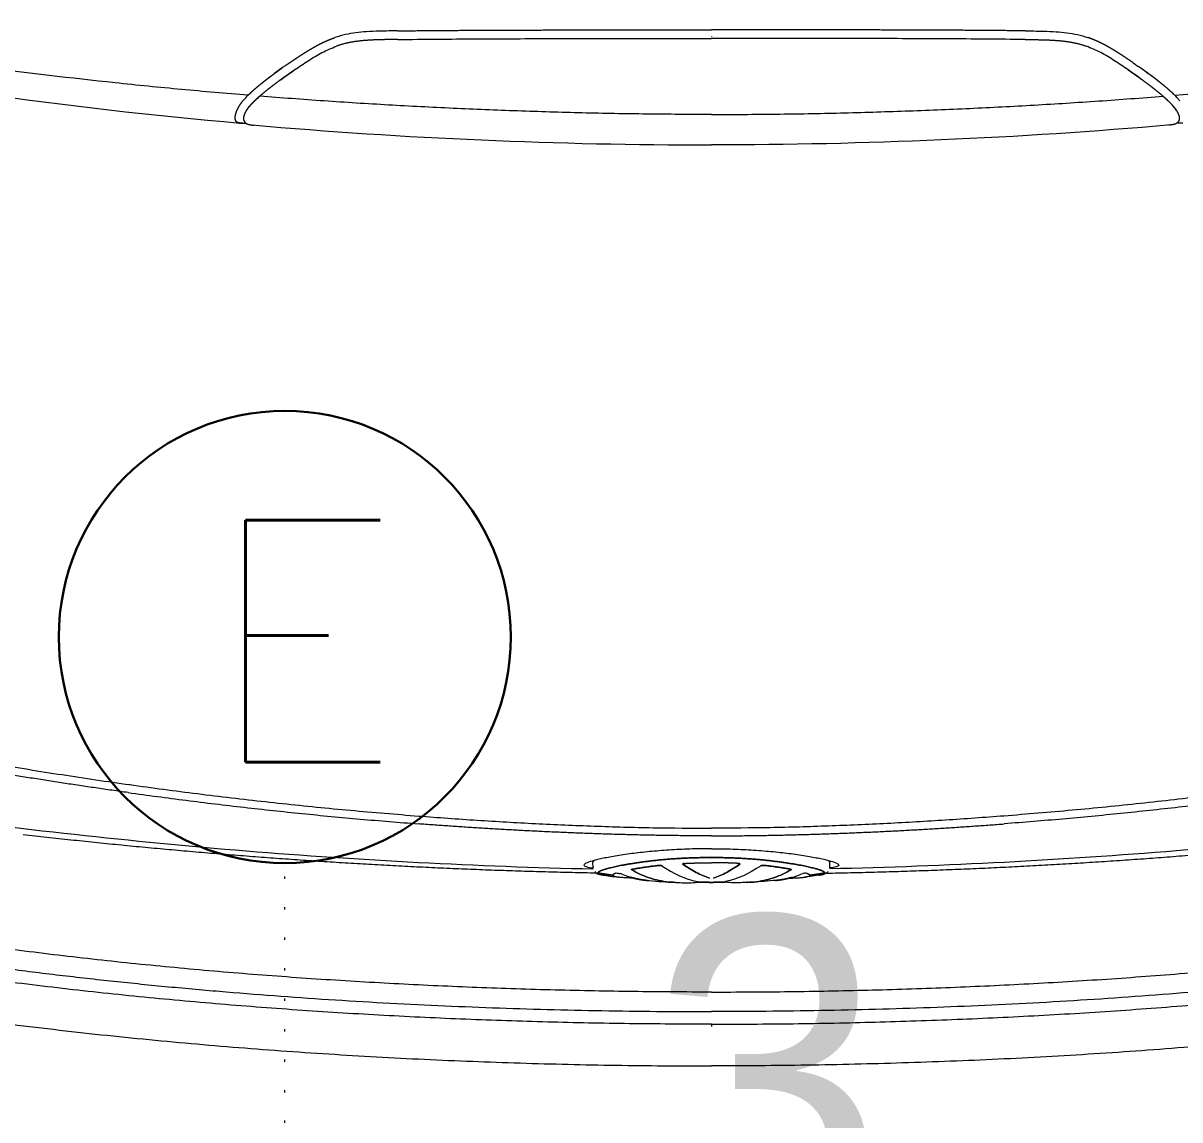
# Model space of a CAD drawing. Extents: x -2012 to 34975, y -1043 to 8321.
# Drawn here: x 18229.2 to 18280.5, y 1894.4 to 1942.9 of the extents above; entities that cross this region are included whole.
import ezdxf

# ---------------------------------------------------------------- set-up
doc = ezdxf.new("R2010")
doc.units = 0
doc.header["$LTSCALE"] = 25
doc.linetypes.add('DOT2', pattern=[0.125, 0, -0.125])
doc.layers.get('0').update_dxf_attribs({"color": 9, "lineweight": 9})
for name, color, linetype, lineweight in [('04', 9, 'Continuous', 9), ('31', 9, 'Continuous', 9), ('E-ACİL AYDINLATMA KİTİ', 7, 'Continuous', 30)]:
    doc.layers.add(name, color=color, linetype=linetype, lineweight=lineweight)
doc.styles.add('E-YAZI', font='txttw.shx')
doc.styles.add('TX-TEXT', font='')
doc.styles.get('TX-TEXT').set_extended_font_data('TrSah Futura Lt BT')

# ---------------------------------------------------------------- blocks, each defined once
blk = doc.blocks.new('p-araba-polo')
at = {"extrusion": (0, 0, -1)}
for p, q in [((3.79074, 0.25761), (3.79091, 0.25763)), ((3.80464, 0.1298), (3.80467, 0.1298)), ((3.80465, 0.12959), (3.80465, 0.12959)), ((3.825, 0.05418), (3.825, 0.05418)), ((3.82749, 0.05241), (3.82504, 0.0525)), ((3.83399, 0.01603), (3.83399, 0.01568)), ((3.83407, 0.01405), (3.8341, 0.01382)), ((3.83369, 0.00628), (3.83371, 0.0061)), ((3.89702, 0), (3.89778, 0)), ((3.45959, 0), (3.45965, 0))]:
    blk.add_line(p, q, dxfattribs=at)
for p, q in [((3.45959, 0), (3.45965, 0)), ((3.89702, 0), (3.89778, 0)), ((3.83369, -0.00628), (3.83371, -0.0061)), ((3.83407, -0.01405), (3.8341, -0.01382)), ((3.83399, -0.01603), (3.83399, -0.01568)), ((3.825, -0.05418), (3.825, -0.05418)), ((3.82749, -0.05241), (3.82504, -0.0525)), ((3.80464, -0.1298), (3.80467, -0.1298)), ((3.80465, -0.12959), (3.80465, -0.12959))]:
    blk.add_line(p, q)
for points, degree, knots in [([(3.89681, 0), (3.89677, 0.01209), (3.89668, 0.03627), (3.89592, 0.07253), (3.89472, 0.10879), (3.893, 0.14502), (3.89078, 0.18122), (3.88803, 0.21739), (3.88473, 0.25351), (3.88084, 0.28957), (3.87635, 0.32556), (3.87122, 0.36147), (3.86539, 0.39727), (3.85883, 0.43295), (3.85148, 0.46847), (3.84326, 0.5038), (3.83413, 0.5389), (3.82397, 0.57372), (3.8128, 0.60824), (3.80432, 0.63089), (3.80008, 0.64221)], 3, [0, 0, 0, 0, 0.055558, 0.111113, 0.166668, 0.222224, 0.277781, 0.333337, 0.388894, 0.44445, 0.500005, 0.55556, 0.611116, 0.666671, 0.722227, 0.777783, 0.833339, 0.888892, 0.944445, 1, 1, 1, 1]), ([(3.81742, 0.64441), (3.8199, 0.63799), (3.82486, 0.62513), (3.83179, 0.60561), (3.83837, 0.5859), (3.84459, 0.566), (3.85047, 0.54593), (3.85602, 0.52571), (3.86125, 0.50535), (3.86618, 0.48486), (3.87081, 0.46426), (3.87516, 0.44355), (3.87923, 0.42276), (3.88305, 0.40188), (3.88661, 0.38093), (3.88992, 0.35993), (3.893, 0.33887), (3.89585, 0.31777), (3.89848, 0.29664), (3.9009, 0.27548), (3.90311, 0.2543), (3.90512, 0.2331), (3.90693, 0.21189), (3.90856, 0.19068), (3.91, 0.16947), (3.91126, 0.14826), (3.91235, 0.12705), (3.91326, 0.10585), (3.914, 0.08466), (3.91457, 0.06349), (3.91498, 0.04232), (3.91523, 0.02116), (3.91526, 0.00705), (3.91528, 0)], 3, [0, 0, 0, 0, 0.031503, 0.063111, 0.094824, 0.126637, 0.158547, 0.190546, 0.222628, 0.254786, 0.287011, 0.319297, 0.351636, 0.384021, 0.416445, 0.448899, 0.481372, 0.513858, 0.546357, 0.578861, 0.611362, 0.643854, 0.676332, 0.708795, 0.741239, 0.773662, 0.806063, 0.838441, 0.870794, 0.903125, 0.935433, 0.967723, 1, 1, 1, 1]), ([(3.72994, 0.54604), (3.73264, 0.53633), (3.73805, 0.51692), (3.74565, 0.48765), (3.75287, 0.45828), (3.75968, 0.42881), (3.76609, 0.39923), (3.77208, 0.36956), (3.77765, 0.33981), (3.78281, 0.30999), (3.78754, 0.28008), (3.79185, 0.25011), (3.79573, 0.22007), (3.79916, 0.18997), (3.80219, 0.15981), (3.80383, 0.13967), (3.80465, 0.12959)], 3, [0, 0, 0, 0, 0.071461, 0.142913, 0.214376, 0.285822, 0.357282, 0.428734, 0.500167, 0.571583, 0.64299, 0.714393, 0.785796, 0.857198, 0.928599, 1, 1, 1, 1]), ([(3.77711, 0.5097), (3.78244, 0.4843), (3.7966, 0.40882), (3.81414, 0.28235), (3.82249, 0.1806), (3.82515, 0.12975)], 3, [0, 0, 0, 0, 0.20268, 0.601651, 1, 1, 1, 1]), ([(3.48556, 0.2052), (3.48473, 0.21503), (3.48306, 0.23466), (3.47914, 0.27381), (3.47334, 0.32271), (3.46687, 0.36659), (3.46194, 0.39586), (3.45932, 0.41061), (3.45657, 0.4254), (3.4546, 0.43525), (3.45361, 0.44019)], 3, [0, 0, 0, 0, 0.12452, 0.248713, 0.496885, 0.746467, 0.809383, 0.872586, 0.936113, 1, 1, 1, 1]), ([(3.85654, 0.40987), (3.85802, 0.40194), (3.86099, 0.38606), (3.86495, 0.36215), (3.8686, 0.3382), (3.87191, 0.3142), (3.87492, 0.29015), (3.87764, 0.26607), (3.88009, 0.24197), (3.88227, 0.21783), (3.8842, 0.19368), (3.88589, 0.16951), (3.88733, 0.14532), (3.88854, 0.12112), (3.88953, 0.09691), (3.89029, 0.07269), (3.89083, 0.04846), (3.89117, 0.02423), (3.89121, 0.00808), (3.89123, 0)], 3, [0, 0, 0, 0, 0.058823, 0.117646, 0.17647, 0.235293, 0.294117, 0.35294, 0.411764, 0.470587, 0.529411, 0.588234, 0.647058, 0.705882, 0.764705, 0.823529, 0.882353, 0.941176, 1, 1, 1, 1]), ([(3.88258, 0), (3.88254, 0.01154), (3.88246, 0.03461), (3.88176, 0.06921), (3.88065, 0.10381), (3.87907, 0.13838), (3.87703, 0.17293), (3.8745, 0.20745), (3.87145, 0.24192), (3.86787, 0.27635), (3.86371, 0.31071), (3.85904, 0.34413), (3.85392, 0.37661), (3.85005, 0.3976), (3.84812, 0.40809)], 3, [0, 0, 0, 0, 0.084393, 0.168775, 0.253159, 0.337558, 0.421942, 0.506321, 0.590718, 0.675107, 0.759486, 0.843869, 0.92194, 1, 1, 1, 1]), ([(3.79427, 0.25822), (3.79543, 0.24968), (3.79774, 0.23261), (3.80081, 0.20694), (3.80358, 0.18124), (3.80605, 0.15549), (3.80742, 0.1383), (3.80811, 0.1297)], 3, [0, 0, 0, 0, 0.200035, 0.400025, 0.600021, 0.8, 1, 1, 1, 1]), ([(3.48804, 0.20746), (3.48762, 0.20711), (3.48676, 0.20639), (3.48596, 0.2056), (3.48556, 0.2052)], 3, [0, 0, 0, 0, 0.499798, 1, 1, 1, 1]), ([(3.49224, 0.20591), (3.49179, 0.2056), (3.49091, 0.20499), (3.48964, 0.20389), (3.48842, 0.20271), (3.48764, 0.20187), (3.48725, 0.20146)], 3, [0, 0, 0, 0, 0.251991, 0.502315, 0.75048, 1, 1, 1, 1]), ([(3.49759, 0.20983), (3.49766, 0.20967), (3.49779, 0.20936), (3.49791, 0.20861), (3.4979, 0.20795), (3.49786, 0.20748)], 3, [0, 0, 0, 0, 0.249881, 0.499707, 1, 1, 1, 1]), ([(3.48725, 0.20146), (3.48683, 0.201), (3.4864, 0.20053), (3.48598, 0.20005), (3.48598, 0.20004)], 3, [0, 0, 0, 0, 0.98477, 1, 1, 1, 1]), ([(3.49406, 0), (3.49403, 0.00953), (3.49396, 0.02861), (3.49341, 0.05721), (3.49256, 0.08581), (3.49139, 0.1144), (3.48991, 0.14297), (3.48815, 0.17152), (3.4867, 0.19053), (3.48598, 0.20004)], 3, [0, 0, 0, 0, 0.142857, 0.285713, 0.428571, 0.57143, 0.714285, 0.857141, 1, 1, 1, 1]), ([(3.48598, 0.20004), (3.48598, 0.20003), (3.48598, 0.20002), (3.48598, 0.19998), (3.48598, 0.20001), (3.48598, 0.20003), (3.48598, 0.20004), (3.48598, 0.20004), (3.48598, 0.20004), (3.48598, 0.20004)], 3, [0, 0, 0, 0, 0.339646, 0.501479, 0.627426, 1, 1, 1, 1, 1, 1, 1]), ([(3.47115, 0.18677), (3.47153, 0.18733), (3.4723, 0.18844), (3.47386, 0.19066), (3.47505, 0.1923), (3.47584, 0.1934)], 3, [0, 0, 0, 0, 0.250034, 0.500022, 1, 1, 1, 1]), ([(3.47866, 0.19072), (3.47791, 0.18967), (3.4764, 0.18758), (3.47494, 0.18546), (3.47421, 0.1844)], 3, [0, 0, 0, 0, 0.499955, 1, 1, 1, 1]), ([(3.47421, 0.1844), (3.47289, 0.18244), (3.47025, 0.17855), (3.46653, 0.17254), (3.46472, 0.1682), (3.46382, 0.16604)], 3, [0, 0, 0, 0, 0.334985, 0.668743, 1, 1, 1, 1]), ([(3.45704, 0.13897), (3.45705, 0.14025), (3.45709, 0.14296), (3.45716, 0.14754), (3.45735, 0.15241), (3.45782, 0.15742), (3.4585, 0.16133), (3.45927, 0.16444), (3.45977, 0.16598), (3.46001, 0.16675)], 3, [0, 0, 0, 0, 0.137192, 0.28895, 0.489273, 0.658174, 0.826629, 0.913291, 1, 1, 1, 1]), ([(3.46085, 0.13888), (3.46074, 0.1273), (3.46054, 0.10415), (3.46045, 0.06942), (3.46038, 0.0347), (3.46038, 0.01156), (3.46038, 0)], 3, [0, 0, 0, 0, 0.250071, 0.500208, 0.75029, 1, 1, 1, 1]), ([(3.80465, 0.12959), (3.80528, 0.12098), (3.80655, 0.10374), (3.80802, 0.07785), (3.80914, 0.05193), (3.8099, 0.02598), (3.81, 0.00866), (3.81005, 0)], 3, [0, 0, 0, 0, 0.200002, 0.400004, 0.600006, 0.800004, 1, 1, 1, 1]), ([(3.81912, 0), (3.81913, 0.00159), (3.81914, 0.00477), (3.81926, 0.00951), (3.81945, 0.01418), (3.81971, 0.01874), (3.82003, 0.02317), (3.82041, 0.02742), (3.82083, 0.03148), (3.82147, 0.03676), (3.82237, 0.0428), (3.8235, 0.04876), (3.82459, 0.05312), (3.82559, 0.05592), (3.82613, 0.05627), (3.8264, 0.05645)], 3, [0, 0, 0, 0, 0.053459, 0.106949, 0.160444, 0.213932, 0.267411, 0.320881, 0.374346, 0.427801, 0.542282, 0.656752, 0.771187, 0.885587, 1, 1, 1, 1]), ([(3.8264, 0.05645), (3.82652, 0.05641), (3.82676, 0.05634), (3.82706, 0.05571), (3.82733, 0.05471), (3.82752, 0.05354), (3.82763, 0.0527), (3.82766, 0.0524)], 3, [0, 0, 0, 0, 0.222511, 0.444984, 0.66744, 0.889893, 1, 1, 1, 1]), ([(3.82865, 0.04841), (3.82865, 0.04841), (3.82865, 0.04841), (3.82865, 0.04841), (3.82865, 0.04841), (3.82865, 0.04841), (3.82865, 0.04841), (3.82865, 0.04841), (3.82865, 0.04841), (3.82865, 0.04841), (3.82865, 0.04841), (3.82865, 0.04841), (3.82865, 0.04841)], 6, [0, 0, 0, 0, 0, 0, 0, 1, 1, 1, 1, 1, 1, 1, 1, 1, 1, 1, 1, 1]), ([(3.82865, 0.04841), (3.82865, 0.04841), (3.82865, 0.04841), (3.82865, 0.04841), (3.82865, 0.04841), (3.82865, 0.04841), (3.82865, 0.04841), (3.82865, 0.04841), (3.82865, 0.04841), (3.82865, 0.04841), (3.82865, 0.04841), (3.82865, 0.04841), (3.82865, 0.04841)], 6, [0, 0, 0, 0, 0, 0, 0, 1, 1, 1, 1, 1, 1, 1, 1, 1, 1, 1, 1, 1]), ([(3.82865, 0.04841), (3.82865, 0.04841), (3.82865, 0.04841), (3.82865, 0.04841), (3.82865, 0.04841), (3.82865, 0.04841), (3.82865, 0.04841), (3.82865, 0.04841), (3.82865, 0.04841), (3.82865, 0.04841), (3.82865, 0.04841), (3.82865, 0.04841), (3.82865, 0.04841)], 6, [0, 0, 0, 0, 0, 0, 0, 1, 1, 1, 1, 1, 1, 1, 1, 1, 1, 1, 1, 1]), ([(3.82865, 0.04841), (3.82865, 0.04841), (3.82865, 0.04841), (3.82865, 0.04841), (3.82865, 0.04841), (3.82865, 0.04841), (3.82865, 0.04841), (3.82865, 0.04841), (3.82865, 0.04841), (3.82865, 0.04841), (3.82865, 0.04841), (3.82865, 0.04841), (3.82865, 0.04841)], 6, [0, 0, 0, 0, 0, 0, 0, 1, 1, 1, 1, 1, 1, 1, 1, 1, 1, 1, 1, 1]), ([(3.83076, 0.04783), (3.83073, 0.04804), (3.83064, 0.04868), (3.83046, 0.04953), (3.83019, 0.05019), (3.82998, 0.05027), (3.82987, 0.05031)], 3, [0, 0, 0, 0, 0.124986, 0.416626, 0.708282, 1, 1, 1, 1]), ([(3.82987, 0.05031), (3.82998, 0.05027), (3.83021, 0.05017), (3.83049, 0.04943), (3.83065, 0.04861), (3.83072, 0.04809), (3.83073, 0.04805)], 3, [0, 0, 0, 0, 0.324984, 0.649899, 0.974799, 1, 1, 1, 1]), ([(3.83068, 0.04838), (3.83068, 0.04838), (3.83068, 0.04838), (3.83068, 0.04838), (3.83068, 0.04838), (3.83068, 0.04838), (3.83068, 0.04838)], 3, [0, 0, 0, 0, 1, 1, 1, 1, 1, 1, 1]), ([(3.83068, 0.04838), (3.83068, 0.04838), (3.83068, 0.04838), (3.83068, 0.04838), (3.83068, 0.04838), (3.83068, 0.04838), (3.83068, 0.04838)], 3, [0, 0, 0, 0, 1, 1, 1, 1, 1, 1, 1]), ([(3.82993, 0.04216), (3.83004, 0.04245), (3.83027, 0.04303), (3.83059, 0.04352), (3.83078, 0.04358), (3.83087, 0.04362)], 3, [0, 0, 0, 0, 0.333368, 0.666619, 1, 1, 1, 1]), ([(3.83214, 0.03443), (3.83212, 0.03499), (3.83208, 0.03639), (3.83198, 0.03838), (3.83184, 0.04026), (3.83166, 0.04175), (3.83144, 0.04282), (3.83118, 0.04349), (3.83097, 0.04358), (3.83087, 0.04362)], 3, [0, 0, 0, 0, 0.095639, 0.246362, 0.397085, 0.547809, 0.698525, 0.849236, 1, 1, 1, 1]), ([(3.83192, 0.03522), (3.83168, 0.03607), (3.83118, 0.03776), (3.83049, 0.03945), (3.83015, 0.04029)], 3, [0, 0, 0, 0, 0.500043, 1, 1, 1, 1]), ([(3.82822, 0.03517), (3.82807, 0.03433), (3.82776, 0.03264), (3.82732, 0.02975), (3.82689, 0.02662), (3.82663, 0.02434), (3.8265, 0.0232)], 3, [0, 0, 0, 0, 0.250018, 0.499981, 0.749953, 1, 1, 1, 1]), ([(3.8265, 0.0232), (3.82663, 0.02434), (3.82689, 0.02662), (3.82732, 0.02975), (3.82776, 0.03264), (3.82807, 0.03433), (3.82822, 0.03517)], 3, [0, 0, 0, 0, 0.250047, 0.500019, 0.749982, 1, 1, 1, 1]), ([(3.82843, 0.03528), (3.82838, 0.03533), (3.8283, 0.03542), (3.82825, 0.03525), (3.82822, 0.03517)], 3, [0, 0, 0, 0, 0.499975, 1, 1, 1, 1]), ([(3.82822, 0.03517), (3.82825, 0.03525), (3.8283, 0.03542), (3.82838, 0.03533), (3.82843, 0.03528)], 3, [0, 0, 0, 0, 0.500025, 1, 1, 1, 1]), ([(3.83296, 0.02424), (3.83263, 0.02547), (3.83196, 0.02794), (3.83045, 0.03162), (3.8291, 0.03406), (3.82843, 0.03528)], 3, [0, 0, 0, 0, 0.333484, 0.666792, 1, 1, 1, 1]), ([(3.82843, 0.03528), (3.8291, 0.03406), (3.83045, 0.03162), (3.83196, 0.02794), (3.83263, 0.02547), (3.83296, 0.02424)], 3, [0, 0, 0, 0, 0.333208, 0.666516, 1, 1, 1, 1]), ([(3.8265, 0.0232), (3.82649, 0.02302), (3.82647, 0.02267), (3.82656, 0.02206), (3.82666, 0.02185), (3.82672, 0.02174)], 3, [0, 0, 0, 0, 0.33283, 0.66493, 1, 1, 1, 1]), ([(3.82672, 0.02174), (3.82666, 0.02185), (3.82656, 0.02206), (3.82647, 0.02267), (3.82649, 0.02302), (3.8265, 0.0232)], 3, [0, 0, 0, 0, 0.33507, 0.66717, 1, 1, 1, 1]), ([(3.834, 0.01578), (3.83396, 0.01719), (3.83387, 0.02001), (3.83326, 0.02283), (3.83296, 0.02424)], 3, [0, 0, 0, 0, 0.5, 1, 1, 1, 1]), ([(3.83296, 0.02424), (3.83326, 0.02283), (3.83387, 0.02001), (3.83396, 0.01719), (3.834, 0.01578)], 3, [0, 0, 0, 0, 0.5, 1, 1, 1, 1]), ([(3.834, 0.01578), (3.834, 0.01568), (3.834, 0.01547), (3.83403, 0.01488), (3.83406, 0.01428), (3.83408, 0.01407), (3.83409, 0.01396)], 3, [0, 0, 0, 0, 0.244155, 0.495076, 0.749761, 1, 1, 1, 1]), ([(3.826, 0.01258), (3.82595, 0.01263), (3.82583, 0.01272), (3.82567, 0.01244), (3.82564, 0.01209), (3.82562, 0.01191)], 3, [0, 0, 0, 0, 0.339087, 0.670021, 1, 1, 1, 1]), ([(3.82562, 0.01191), (3.82564, 0.01209), (3.82567, 0.01244), (3.82583, 0.01272), (3.82595, 0.01263), (3.826, 0.01258)], 3, [0, 0, 0, 0, 0.329979, 0.660913, 1, 1, 1, 1]), ([(3.83219, 0.0009), (3.83182, 0.00189), (3.83108, 0.00385), (3.82963, 0.00678), (3.82798, 0.00969), (3.82666, 0.01162), (3.826, 0.01258)], 3, [0, 0, 0, 0, 0.249999, 0.5, 0.75, 1, 1, 1, 1]), ([(3.826, 0.01258), (3.82666, 0.01162), (3.82798, 0.00969), (3.82963, 0.00678), (3.83108, 0.00385), (3.83182, 0.00189), (3.83219, 0.0009)], 3, [0, 0, 0, 0, 0.25, 0.5, 0.750001, 1, 1, 1, 1]), ([(3.83409, 0.01396), (3.83418, 0.01259), (3.83434, 0.00999), (3.83406, 0.00738), (3.83393, 0.00614)], 3, [0, 0, 0, 0, 0.525068, 1, 1, 1, 1]), ([(3.83367, 0.00843), (3.83367, 0.00842), (3.83367, 0.00842), (3.83367, 0.00842), (3.83367, 0.00842), (3.83367, 0.00843), (3.83367, 0.00843)], 3, [0, 0, 0, 0, 1, 1, 1, 1.000001, 1.000001, 1.000001, 1.000001]), ([(3.46085, -0.13888), (3.46074, -0.1273), (3.46054, -0.10415), (3.46045, -0.06942), (3.46038, -0.0347), (3.46038, -0.01156), (3.46038, 0)], 3, [0, 0, 0, 0, 0.250071, 0.500208, 0.75029, 1, 1, 1, 1]), ([(3.49406, 0), (3.49403, -0.00953), (3.49396, -0.02861), (3.49341, -0.05721), (3.49256, -0.08581), (3.49139, -0.1144), (3.48991, -0.14297), (3.48815, -0.17152), (3.4867, -0.19053), (3.48598, -0.20004)], 3, [0, 0, 0, 0, 0.142857, 0.285713, 0.428571, 0.57143, 0.714285, 0.857141, 1, 1, 1, 1]), ([(3.89681, 0), (3.89677, -0.01209), (3.89668, -0.03627), (3.89592, -0.07253), (3.89472, -0.10878), (3.893, -0.14501), (3.89078, -0.18122), (3.88803, -0.21739), (3.88473, -0.25351), (3.88084, -0.28957), (3.87635, -0.32556), (3.87122, -0.36147), (3.86539, -0.39727), (3.85883, -0.43294), (3.85148, -0.46846), (3.84326, -0.5038), (3.83413, -0.5389), (3.82397, -0.57372), (3.8128, -0.60824), (3.80432, -0.63088), (3.80008, -0.64221)], 3, [0, 0, 0, 0, 0.055558, 0.111113, 0.166668, 0.222224, 0.277781, 0.333337, 0.388894, 0.44445, 0.500005, 0.55556, 0.611116, 0.666671, 0.722227, 0.777783, 0.833339, 0.888892, 0.944445, 1, 1, 1, 1]), ([(3.80465, -0.12959), (3.80528, -0.12098), (3.80655, -0.10374), (3.80802, -0.07785), (3.80914, -0.05193), (3.8099, -0.02598), (3.81, -0.00866), (3.81005, 0)], 3, [0, 0, 0, 0, 0.200002, 0.400004, 0.600006, 0.800004, 1, 1, 1, 1]), ([(3.81742, -0.64441), (3.8199, -0.63799), (3.82486, -0.62513), (3.83179, -0.60561), (3.83837, -0.5859), (3.84459, -0.566), (3.85047, -0.54593), (3.85602, -0.52571), (3.86125, -0.50535), (3.86618, -0.48486), (3.87081, -0.46426), (3.87516, -0.44355), (3.87923, -0.42275), (3.88305, -0.40188), (3.88661, -0.38093), (3.88992, -0.35992), (3.893, -0.33887), (3.89585, -0.31777), (3.89848, -0.29664), (3.9009, -0.27548), (3.90311, -0.25429), (3.90512, -0.2331), (3.90693, -0.21189), (3.90856, -0.19068), (3.91, -0.16947), (3.91126, -0.14826), (3.91235, -0.12705), (3.91326, -0.10585), (3.914, -0.08466), (3.91457, -0.06348), (3.91498, -0.04231), (3.91523, -0.02115), (3.91526, -0.00705), (3.91528, 0)], 3, [0, 0, 0, 0, 0.031503, 0.063111, 0.094824, 0.126637, 0.158547, 0.190546, 0.222628, 0.254786, 0.287011, 0.319297, 0.351636, 0.384021, 0.416445, 0.448899, 0.481372, 0.513858, 0.546357, 0.578861, 0.611362, 0.643854, 0.676332, 0.708795, 0.741239, 0.773662, 0.806063, 0.838441, 0.870794, 0.903125, 0.935433, 0.967723, 1, 1, 1, 1]), ([(3.81912, 0), (3.81913, -0.00159), (3.81914, -0.00477), (3.81926, -0.00951), (3.81945, -0.01418), (3.81971, -0.01874), (3.82003, -0.02317), (3.82041, -0.02742), (3.82083, -0.03148), (3.82147, -0.03676), (3.82237, -0.0428), (3.8235, -0.04876), (3.82459, -0.05312), (3.82559, -0.05592), (3.82613, -0.05627), (3.8264, -0.05645)], 3, [0, 0, 0, 0, 0.053459, 0.106949, 0.160444, 0.213932, 0.267411, 0.320881, 0.374346, 0.427801, 0.542282, 0.656752, 0.771187, 0.885587, 1, 1, 1, 1]), ([(3.88258, 0), (3.88254, -0.01154), (3.88246, -0.03461), (3.88176, -0.06921), (3.88065, -0.1038), (3.87907, -0.13838), (3.87703, -0.17293), (3.8745, -0.20745), (3.87145, -0.24192), (3.86787, -0.27635), (3.86371, -0.31071), (3.85904, -0.34413), (3.85392, -0.37661), (3.85005, -0.3976), (3.84812, -0.40809)], 3, [0, 0, 0, 0, 0.084393, 0.168775, 0.253159, 0.337558, 0.421942, 0.506321, 0.590718, 0.675107, 0.759486, 0.843869, 0.92194, 1, 1, 1, 1]), ([(3.85654, -0.40987), (3.85802, -0.40193), (3.86099, -0.38606), (3.86495, -0.36215), (3.8686, -0.3382), (3.87191, -0.31419), (3.87492, -0.29015), (3.87764, -0.26607), (3.88009, -0.24196), (3.88227, -0.21783), (3.8842, -0.19368), (3.88589, -0.1695), (3.88733, -0.14532), (3.88854, -0.12112), (3.88953, -0.0969), (3.89029, -0.07268), (3.89083, -0.04846), (3.89117, -0.02423), (3.89121, -0.00808), (3.89123, 0)], 3, [0, 0, 0, 0, 0.058823, 0.117646, 0.17647, 0.235293, 0.294117, 0.35294, 0.411764, 0.470587, 0.529411, 0.588234, 0.647058, 0.705882, 0.764705, 0.823529, 0.882353, 0.941176, 1, 1, 1, 1]), ([(3.83219, -0.0009), (3.83182, -0.00188), (3.83108, -0.00385), (3.82963, -0.00677), (3.82798, -0.00969), (3.82666, -0.01162), (3.826, -0.01258)], 3, [0, 0, 0, 0, 0.249999, 0.5, 0.75, 1, 1, 1, 1]), ([(3.826, -0.01258), (3.82666, -0.01162), (3.82798, -0.00969), (3.82963, -0.00677), (3.83108, -0.00385), (3.83182, -0.00188), (3.83219, -0.0009)], 3, [0, 0, 0, 0, 0.25, 0.5, 0.750001, 1, 1, 1, 1]), ([(3.83367, -0.00842), (3.83367, -0.00842), (3.83367, -0.00842), (3.83367, -0.00842), (3.83367, -0.00842), (3.83367, -0.00842), (3.83367, -0.00842)], 3, [0, 0, 0, 0, 1, 1, 1, 1.000001, 1.000001, 1.000001, 1.000001]), ([(3.83409, -0.01396), (3.83418, -0.01259), (3.83434, -0.00999), (3.83406, -0.00738), (3.83393, -0.00614)], 3, [0, 0, 0, 0, 0.525068, 1, 1, 1, 1]), ([(3.826, -0.01258), (3.82595, -0.01263), (3.82583, -0.01272), (3.82567, -0.01243), (3.82564, -0.01209), (3.82562, -0.01191)], 3, [0, 0, 0, 0, 0.339087, 0.670021, 1, 1, 1, 1]), ([(3.82562, -0.01191), (3.82564, -0.01209), (3.82567, -0.01243), (3.82583, -0.01272), (3.82595, -0.01263), (3.826, -0.01258)], 3, [0, 0, 0, 0, 0.329979, 0.660913, 1, 1, 1, 1]), ([(3.834, -0.01578), (3.834, -0.01568), (3.834, -0.01547), (3.83403, -0.01488), (3.83406, -0.01428), (3.83408, -0.01406), (3.83409, -0.01396)], 3, [0, 0, 0, 0, 0.244155, 0.495076, 0.749761, 1, 1, 1, 1]), ([(3.834, -0.01578), (3.83396, -0.01719), (3.83387, -0.02001), (3.83326, -0.02283), (3.83296, -0.02424)], 3, [0, 0, 0, 0, 0.5, 1, 1, 1, 1]), ([(3.83296, -0.02424), (3.83326, -0.02283), (3.83387, -0.02001), (3.83396, -0.01719), (3.834, -0.01578)], 3, [0, 0, 0, 0, 0.5, 1, 1, 1, 1]), ([(3.8265, -0.0232), (3.82649, -0.02302), (3.82647, -0.02266), (3.82656, -0.02206), (3.82666, -0.02185), (3.82672, -0.02174)], 3, [0, 0, 0, 0, 0.33283, 0.66493, 1, 1, 1, 1]), ([(3.82672, -0.02174), (3.82666, -0.02185), (3.82656, -0.02206), (3.82647, -0.02266), (3.82649, -0.02302), (3.8265, -0.0232)], 3, [0, 0, 0, 0, 0.33507, 0.66717, 1, 1, 1, 1]), ([(3.82822, -0.03516), (3.82807, -0.03432), (3.82776, -0.03264), (3.82732, -0.02975), (3.82689, -0.02662), (3.82663, -0.02434), (3.8265, -0.0232)], 3, [0, 0, 0, 0, 0.250018, 0.499981, 0.749953, 1, 1, 1, 1]), ([(3.8265, -0.0232), (3.82663, -0.02434), (3.82689, -0.02662), (3.82732, -0.02975), (3.82776, -0.03264), (3.82807, -0.03432), (3.82822, -0.03516)], 3, [0, 0, 0, 0, 0.250047, 0.500019, 0.749982, 1, 1, 1, 1]), ([(3.83296, -0.02424), (3.83263, -0.02547), (3.83196, -0.02794), (3.83045, -0.03162), (3.8291, -0.03406), (3.82843, -0.03528)], 3, [0, 0, 0, 0, 0.333484, 0.666792, 1, 1, 1, 1]), ([(3.82843, -0.03528), (3.8291, -0.03406), (3.83045, -0.03162), (3.83196, -0.02794), (3.83263, -0.02547), (3.83296, -0.02424)], 3, [0, 0, 0, 0, 0.333208, 0.666516, 1, 1, 1, 1]), ([(3.82843, -0.03528), (3.82838, -0.03533), (3.8283, -0.03542), (3.82825, -0.03525), (3.82822, -0.03516)], 3, [0, 0, 0, 0, 0.499975, 1, 1, 1, 1]), ([(3.82822, -0.03516), (3.82825, -0.03525), (3.8283, -0.03542), (3.82838, -0.03533), (3.82843, -0.03528)], 3, [0, 0, 0, 0, 0.500025, 1, 1, 1, 1]), ([(3.83192, -0.03522), (3.83168, -0.03607), (3.83118, -0.03776), (3.83049, -0.03945), (3.83015, -0.04029)], 3, [0, 0, 0, 0, 0.500043, 1, 1, 1, 1]), ([(3.83214, -0.03443), (3.83212, -0.03499), (3.83208, -0.03639), (3.83198, -0.03838), (3.83184, -0.04026), (3.83166, -0.04175), (3.83144, -0.04282), (3.83118, -0.04349), (3.83097, -0.04357), (3.83087, -0.04362)], 3, [0, 0, 0, 0, 0.095639, 0.246362, 0.397085, 0.547809, 0.698525, 0.849236, 1, 1, 1, 1]), ([(3.82993, -0.04216), (3.83004, -0.04245), (3.83027, -0.04303), (3.83059, -0.04352), (3.83078, -0.04358), (3.83087, -0.04362)], 3, [0, 0, 0, 0, 0.333368, 0.666619, 1, 1, 1, 1]), ([(3.82865, -0.04841), (3.82865, -0.04841), (3.82865, -0.04841), (3.82865, -0.04841), (3.82865, -0.04841), (3.82865, -0.04841), (3.82865, -0.04841), (3.82865, -0.04841), (3.82865, -0.04841), (3.82865, -0.04841), (3.82865, -0.04841), (3.82865, -0.04841), (3.82865, -0.04841)], 6, [0, 0, 0, 0, 0, 0, 0, 1, 1, 1, 1, 1, 1, 1, 1, 1, 1, 1, 1, 1]), ([(3.82865, -0.04841), (3.82865, -0.04841), (3.82865, -0.04841), (3.82865, -0.04841), (3.82865, -0.04841), (3.82865, -0.04841), (3.82865, -0.04841), (3.82865, -0.04841), (3.82865, -0.04841), (3.82865, -0.04841), (3.82865, -0.04841), (3.82865, -0.04841), (3.82865, -0.04841)], 6, [0, 0, 0, 0, 0, 0, 0, 1, 1, 1, 1, 1, 1, 1, 1, 1, 1, 1, 1, 1]), ([(3.82865, -0.04841), (3.82865, -0.04841), (3.82865, -0.04841), (3.82865, -0.04841), (3.82865, -0.04841), (3.82865, -0.04841), (3.82865, -0.04841), (3.82865, -0.04841), (3.82865, -0.04841), (3.82865, -0.04841), (3.82865, -0.04841), (3.82865, -0.04841), (3.82865, -0.04841)], 6, [0, 0, 0, 0, 0, 0, 0, 1, 1, 1, 1, 1, 1, 1, 1, 1, 1, 1, 1, 1]), ([(3.82865, -0.04841), (3.82865, -0.04841), (3.82865, -0.04841), (3.82865, -0.04841), (3.82865, -0.04841), (3.82865, -0.04841), (3.82865, -0.04841), (3.82865, -0.04841), (3.82865, -0.04841), (3.82865, -0.04841), (3.82865, -0.04841), (3.82865, -0.04841), (3.82865, -0.04841)], 6, [0, 0, 0, 0, 0, 0, 0, 1, 1, 1, 1, 1, 1, 1, 1, 1, 1, 1, 1, 1]), ([(3.83076, -0.04783), (3.83073, -0.04803), (3.83064, -0.04868), (3.83046, -0.04953), (3.83019, -0.05019), (3.82998, -0.05027), (3.82987, -0.05031)], 3, [0, 0, 0, 0, 0.124986, 0.416626, 0.708282, 1, 1, 1, 1]), ([(3.82987, -0.05031), (3.82998, -0.05026), (3.83021, -0.05017), (3.83049, -0.04943), (3.83065, -0.04861), (3.83072, -0.04809), (3.83073, -0.04805)], 3, [0, 0, 0, 0, 0.324984, 0.649899, 0.974799, 1, 1, 1, 1]), ([(3.83068, -0.04838), (3.83068, -0.04838), (3.83068, -0.04838), (3.83068, -0.04838), (3.83068, -0.04838), (3.83068, -0.04838), (3.83068, -0.04838)], 3, [0, 0, 0, 0, 1, 1, 1, 1, 1, 1, 1]), ([(3.83068, -0.04838), (3.83068, -0.04838), (3.83068, -0.04838), (3.83068, -0.04838), (3.83068, -0.04838), (3.83068, -0.04838), (3.83068, -0.04838)], 3, [0, 0, 0, 0, 1, 1, 1, 1, 1, 1, 1]), ([(3.8264, -0.05645), (3.82652, -0.05641), (3.82676, -0.05633), (3.82706, -0.05571), (3.82733, -0.05471), (3.82752, -0.05354), (3.82763, -0.05269), (3.82766, -0.0524)], 3, [0, 0, 0, 0, 0.222511, 0.444984, 0.66744, 0.889893, 1, 1, 1, 1]), ([(3.72994, -0.54604), (3.73264, -0.53633), (3.73805, -0.51692), (3.74565, -0.48765), (3.75287, -0.45828), (3.75968, -0.4288), (3.76609, -0.39923), (3.77208, -0.36956), (3.77765, -0.33981), (3.78281, -0.30998), (3.78754, -0.28008), (3.79185, -0.25011), (3.79573, -0.22007), (3.79916, -0.18997), (3.80219, -0.15981), (3.80383, -0.13967), (3.80465, -0.12959)], 3, [0, 0, 0, 0, 0.071461, 0.142913, 0.214376, 0.285822, 0.357282, 0.428734, 0.500167, 0.571583, 0.64299, 0.714393, 0.785796, 0.857198, 0.928599, 1, 1, 1, 1]), ([(3.77711, -0.50969), (3.78244, -0.4843), (3.7966, -0.40882), (3.81414, -0.28235), (3.82249, -0.1806), (3.82515, -0.12975)], 3, [0, 0, 0, 0, 0.20268, 0.601651, 1, 1, 1, 1]), ([(3.79427, -0.25822), (3.79543, -0.24968), (3.79774, -0.23261), (3.80081, -0.20694), (3.80358, -0.18124), (3.80605, -0.15549), (3.80742, -0.1383), (3.80811, -0.1297)], 3, [0, 0, 0, 0, 0.200035, 0.400025, 0.600021, 0.8, 1, 1, 1, 1]), ([(3.45704, -0.13897), (3.45705, -0.14025), (3.45709, -0.14296), (3.45716, -0.14754), (3.45735, -0.15241), (3.45782, -0.15742), (3.4585, -0.16133), (3.45927, -0.16444), (3.45977, -0.16598), (3.46001, -0.16675)], 3, [0, 0, 0, 0, 0.137192, 0.28895, 0.489273, 0.658174, 0.826629, 0.913291, 1, 1, 1, 1]), ([(3.47421, -0.18439), (3.47289, -0.18244), (3.47025, -0.17855), (3.46653, -0.17254), (3.46472, -0.1682), (3.46382, -0.16603)], 3, [0, 0, 0, 0, 0.334985, 0.668743, 1, 1, 1, 1]), ([(3.47866, -0.19072), (3.47791, -0.18967), (3.4764, -0.18758), (3.47494, -0.18546), (3.47421, -0.18439)], 3, [0, 0, 0, 0, 0.499955, 1, 1, 1, 1]), ([(3.47115, -0.18677), (3.47153, -0.18732), (3.4723, -0.18844), (3.47386, -0.19066), (3.47505, -0.1923), (3.47584, -0.19339)], 3, [0, 0, 0, 0, 0.250034, 0.500022, 1, 1, 1, 1]), ([(3.48598, -0.20004), (3.48598, -0.20003), (3.48598, -0.20001), (3.48598, -0.19998), (3.48598, -0.20001), (3.48598, -0.20003), (3.48598, -0.20004), (3.48598, -0.20004), (3.48598, -0.20004), (3.48598, -0.20004)], 3, [0, 0, 0, 0, 0.339646, 0.501479, 0.627426, 1, 1, 1, 1, 1, 1, 1]), ([(3.48725, -0.20146), (3.48683, -0.20099), (3.4864, -0.20053), (3.48598, -0.20005), (3.48598, -0.20004)], 3, [0, 0, 0, 0, 0.98477, 1, 1, 1, 1]), ([(3.49224, -0.2059), (3.49179, -0.2056), (3.49091, -0.20499), (3.48964, -0.20389), (3.48842, -0.20271), (3.48764, -0.20187), (3.48725, -0.20146)], 3, [0, 0, 0, 0, 0.251991, 0.502315, 0.75048, 1, 1, 1, 1]), ([(3.48556, -0.2052), (3.48473, -0.21503), (3.48306, -0.23466), (3.47914, -0.27381), (3.47334, -0.32271), (3.46687, -0.36658), (3.46194, -0.39586), (3.45932, -0.4106), (3.45657, -0.4254), (3.4546, -0.43525), (3.45361, -0.44019)], 3, [0, 0, 0, 0, 0.12452, 0.248713, 0.496885, 0.746467, 0.809383, 0.872586, 0.936113, 1, 1, 1, 1]), ([(3.48804, -0.20746), (3.48762, -0.2071), (3.48676, -0.20639), (3.48596, -0.2056), (3.48556, -0.2052)], 3, [0, 0, 0, 0, 0.499798, 1, 1, 1, 1])]:
    blk.add_open_spline(points, degree=degree, knots=knots)
for points, degree in [([(3.46378, 0.43934), (3.48058, 0.36359), (3.49096, 0.28622), (3.49788, 0.20867)], 3), ([(3.79427, 0.25822), (3.79026, 0.28709), (3.78575, 0.31588), (3.78076, 0.34459), (3.77527, 0.37319), (3.76931, 0.40168)], 5), ([(3.82994, 0.05098), (3.82912, 0.09338), (3.82748, 0.13577), (3.82504, 0.17812), (3.8218, 0.22042), (3.81777, 0.26264), (3.81293, 0.30478)], 6), ([(3.4938, 0.21061), (3.49272, 0.21033), (3.49164, 0.20987), (3.49062, 0.20932), (3.4897, 0.20873), (3.48884, 0.20811), (3.48804, 0.20746)], 6), ([(3.49629, 0.21078), (3.49596, 0.21085), (3.49558, 0.21088), (3.49516, 0.21087), (3.49471, 0.21082), (3.49426, 0.21073), (3.4938, 0.21061)], 6), ([(3.49759, 0.20983), (3.49747, 0.21005), (3.49733, 0.21026), (3.49714, 0.21044), (3.49691, 0.21059), (3.49662, 0.2107), (3.49629, 0.21078)], 6), ([(3.48556, 0.2052), (3.48543, 0.20507), (3.4853, 0.20493), (3.48517, 0.2048)], 3), ([(3.48725, 0.20146), (3.48804, 0.20231), (3.48881, 0.20312), (3.48961, 0.2039), (3.49046, 0.20465), (3.49134, 0.20533), (3.49224, 0.20591)], 6), ([(3.49224, 0.20591), (3.49314, 0.20648), (3.49405, 0.20694), (3.49495, 0.20724), (3.49581, 0.20735), (3.49655, 0.20721), (3.49713, 0.20686)], 6), ([(3.49713, 0.20686), (3.49776, 0.20649), (3.49819, 0.20594), (3.49847, 0.20526), (3.49863, 0.20447), (3.49872, 0.20358), (3.49876, 0.20263)], 6), ([(3.49788, 0.2087), (3.49786, 0.20894), (3.49782, 0.20918), (3.49777, 0.20941), (3.49769, 0.20962), (3.49759, 0.20983)], 5), ([(3.49786, 0.20747), (3.49788, 0.20773), (3.4979, 0.20799), (3.4979, 0.20823), (3.4979, 0.20847), (3.49788, 0.2087)], 5), ([(3.49788, 0.20874), (3.49794, 0.20803), (3.49794, 0.20729), (3.4979, 0.20651)], 3), ([(3.47866, 0.19072), (3.48006, 0.19264), (3.48149, 0.19455), (3.48294, 0.19642), (3.48443, 0.19826), (3.48598, 0.20004)], 5), ([(3.484, 0.20356), (3.48311, 0.20258), (3.48224, 0.20159), (3.4814, 0.20058), (3.48058, 0.19957), (3.47977, 0.19855)], 5), ([(3.48517, 0.2048), (3.48493, 0.20455), (3.4847, 0.20431), (3.48447, 0.20406), (3.48423, 0.20381), (3.484, 0.20356)], 5), ([(3.48598, 0.20004), (3.48623, 0.20033), (3.48648, 0.20061), (3.48674, 0.2009), (3.48699, 0.20117), (3.48725, 0.20146)], 5), ([(3.49871, 0.20339), (3.50458, 0.13577), (3.50754, 0.06789), (3.50755, 0)], 3), ([(3.47778, 0.19599), (3.47738, 0.19547), (3.47699, 0.19495), (3.47661, 0.19444), (3.47622, 0.19392), (3.47584, 0.1934)], 5), ([(3.47977, 0.19855), (3.47936, 0.19804), (3.47896, 0.19753), (3.47856, 0.19702), (3.47817, 0.1965), (3.47778, 0.19599)], 5), ([(3.47584, 0.1934), (3.47536, 0.19274), (3.47488, 0.19208), (3.47441, 0.19142), (3.47394, 0.19076), (3.47347, 0.1901)], 5), ([(3.47421, 0.1844), (3.47508, 0.18567), (3.47596, 0.18695), (3.47686, 0.18821), (3.47775, 0.18947), (3.47866, 0.19072)], 5), ([(3.47115, 0.18677), (3.47009, 0.18523), (3.46905, 0.18368), (3.46802, 0.18212), (3.467, 0.18055), (3.46599, 0.17894), (3.46502, 0.1773)], 6), ([(3.46502, 0.1773), (3.46454, 0.17648), (3.46406, 0.17565), (3.46359, 0.17481), (3.46314, 0.17395), (3.4627, 0.17309), (3.46227, 0.17221)], 6), ([(3.46227, 0.17221), (3.46185, 0.17133), (3.46144, 0.17044), (3.46105, 0.16953), (3.46068, 0.16862), (3.46034, 0.16769), (3.46001, 0.16675)], 6), ([(3.46085, 0.13888), (3.4609, 0.14349), (3.46097, 0.1481), (3.46105, 0.1527), (3.46137, 0.15728), (3.46228, 0.16178), (3.46382, 0.16604)], 6), ([(3.45704, 0.13897), (3.45675, 0.11579), (3.45669, 0.09264), (3.45663, 0.06948), (3.45657, 0.04631), (3.45657, 0.02316), (3.45656, 0)], 6), ([(3.81341, 0), (3.81341, 0.026), (3.81276, 0.052), (3.81163, 0.07793), (3.81008, 0.10384), (3.80811, 0.1297)], 5), ([(3.82514, 0.12975), (3.8265, 0.10396), (3.82747, 0.07815), (3.82804, 0.05233)], 3), ([(3.82426, 0.05166), (3.82441, 0.05194), (3.82455, 0.05216), (3.82468, 0.05233), (3.82481, 0.05244), (3.82493, 0.0525), (3.82504, 0.0525)], 6), ([(3.82514, 0.05248), (3.82513, 0.05249), (3.82511, 0.05249), (3.82509, 0.05249), (3.82508, 0.0525), (3.82506, 0.0525), (3.82504, 0.0525)], 6), ([(3.82504, 0.0525), (3.82505, 0.0525), (3.82505, 0.0525), (3.82506, 0.0525), (3.82506, 0.0525), (3.82507, 0.0525), (3.82507, 0.0525)], 6), ([(3.82759, 0.0524), (3.82757, 0.0524), (3.82756, 0.05241), (3.82754, 0.05241), (3.82752, 0.05241), (3.82751, 0.05241), (3.82749, 0.05241)], 6), ([(3.82749, 0.05241), (3.82751, 0.05241), (3.82753, 0.05241), (3.82755, 0.05241), (3.82756, 0.0524), (3.82758, 0.0524), (3.8276, 0.05239)], 6), ([(3.82749, 0.05241), (3.82751, 0.0524), (3.82754, 0.0524), (3.82756, 0.05239)], 3), ([(3.82756, 0.05239), (3.82754, 0.0524), (3.82751, 0.0524), (3.82749, 0.05241)], 3), ([(3.82924, 0.05163), (3.83003, 0.05111), (3.8302, 0.05056), (3.83031, 0.04996)], 3), ([(3.82302, 0), (3.82302, 0.01318), (3.8238, 0.02632), (3.82566, 0.03786), (3.82749, 0.04619), (3.8289, 0.05031), (3.82987, 0.05031)], 6), ([(3.82987, 0.05031), (3.8289, 0.05031), (3.82749, 0.04619), (3.82566, 0.03786), (3.8238, 0.02632), (3.82302, 0.01318), (3.82302, 0)], 6), ([(3.82987, 0.05031), (3.83007, 0.05031), (3.83026, 0.05013), (3.83042, 0.04975), (3.83057, 0.04919), (3.83069, 0.04844), (3.8308, 0.04752)], 6), ([(3.8308, 0.04752), (3.83069, 0.04844), (3.83057, 0.04919), (3.83042, 0.04975), (3.83026, 0.05013), (3.83007, 0.05031), (3.82987, 0.05031)], 6), ([(3.83087, 0.04362), (3.83072, 0.04473), (3.83055, 0.04585), (3.83039, 0.04697), (3.83022, 0.04808), (3.83005, 0.0492), (3.82987, 0.05031)], 6), ([(3.82987, 0.05031), (3.83005, 0.0492), (3.83022, 0.04808), (3.83039, 0.04697), (3.83055, 0.04585), (3.83072, 0.04473), (3.83087, 0.04362)], 6), ([(3.83033, 0.04983), (3.83033, 0.04982), (3.83033, 0.04982), (3.83033, 0.04981)], 3), ([(3.83033, 0.04983), (3.83033, 0.04982), (3.83033, 0.04982), (3.83033, 0.04981)], 3), ([(3.83069, 0.04831), (3.83106, 0.04597), (3.8314, 0.04361), (3.83172, 0.04126)], 3), ([(3.82991, 0.04193), (3.82984, 0.04182), (3.82998, 0.04072), (3.83011, 0.04043)], 3), ([(3.82991, 0.04193), (3.82984, 0.04182), (3.82998, 0.04072), (3.83011, 0.04043)], 3), ([(3.82993, 0.04216), (3.83008, 0.04257), (3.83023, 0.04292), (3.83037, 0.0432), (3.8305, 0.04341), (3.83063, 0.04355), (3.83075, 0.04362), (3.83087, 0.04362)], 7), ([(3.82822, 0.03517), (3.82796, 0.03378), (3.8277, 0.03227), (3.82744, 0.03065), (3.82719, 0.02892), (3.82694, 0.0271), (3.82671, 0.02519), (3.8265, 0.0232)], 7), ([(3.82822, 0.03517), (3.82824, 0.03526), (3.82826, 0.03532), (3.82829, 0.03537), (3.82832, 0.03539), (3.82835, 0.03538), (3.82839, 0.03534), (3.82843, 0.03528)], 7), ([(3.82843, 0.03528), (3.82839, 0.03534), (3.82835, 0.03538), (3.82832, 0.03539), (3.82829, 0.03537), (3.82826, 0.03532), (3.82824, 0.03526), (3.82822, 0.03517)], 7), ([(3.83179, 0.03549), (3.83183, 0.03546), (3.83185, 0.03542), (3.83188, 0.03539), (3.8319, 0.03535), (3.83191, 0.03531), (3.83192, 0.03526), (3.83192, 0.03522)], 7), ([(3.83316, 0.02833), (3.83309, 0.02931), (3.83298, 0.03029), (3.83283, 0.03128), (3.83265, 0.03227), (3.83244, 0.03325), (3.83219, 0.03423), (3.83192, 0.03522)], 7), ([(3.83192, 0.03522), (3.83219, 0.03423), (3.83244, 0.03325), (3.83265, 0.03226), (3.83283, 0.03128), (3.83298, 0.03029), (3.83309, 0.02931), (3.83316, 0.02832)], 7), ([(3.83312, 0.0288), (3.83346, 0.02511), (3.83374, 0.02142), (3.83394, 0.01772)], 3), ([(3.83312, 0.0288), (3.83346, 0.02511), (3.83374, 0.02142), (3.83394, 0.01772)], 3), ([(3.82665, 0.02199), (3.83019, 0.01682), (3.8326, 0.01154), (3.83369, 0.00628)], 3), ([(3.82665, 0.02199), (3.83019, 0.01682), (3.8326, 0.01154), (3.83369, 0.00628)], 3), ([(3.82562, 0.01191), (3.82553, 0.01025), (3.82546, 0.00858), (3.82541, 0.00688), (3.82537, 0.00517), (3.82534, 0.00345), (3.82533, 0.00172), (3.82533, 0)], 7), ([(3.826, 0.01258), (3.82593, 0.01268), (3.82585, 0.01271), (3.82578, 0.01266), (3.82571, 0.01254), (3.82566, 0.01237), (3.82563, 0.01215), (3.82562, 0.01191)], 7), ([(3.82562, 0.01191), (3.82563, 0.01215), (3.82566, 0.01237), (3.82571, 0.01254), (3.82578, 0.01266), (3.82585, 0.01271), (3.82593, 0.01268), (3.826, 0.01258)], 7), ([(3.83393, 0.00614), (3.83392, 0.00611), (3.83391, 0.00609), (3.83389, 0.00608), (3.83385, 0.00607), (3.83381, 0.00607), (3.83377, 0.00608), (3.83371, 0.00608)], 7), ([(3.83372, 0.00608), (3.83377, 0.00608), (3.83381, 0.00607), (3.83385, 0.00607), (3.83389, 0.00608), (3.83391, 0.00609), (3.83392, 0.00611), (3.83393, 0.00614)], 7), ([(3.83372, 0.00608), (3.83377, 0.00608), (3.83381, 0.00607), (3.83385, 0.00607), (3.83389, 0.00608), (3.83391, 0.00609), (3.83392, 0.00611), (3.83393, 0.00614)], 7), ([(3.83393, 0.00614), (3.83394, 0.00526), (3.83396, 0.00439), (3.83397, 0.00351), (3.83398, 0.00264), (3.83398, 0.00176), (3.834, 0.00088), (3.834, 0)], 7), ([(3.834, 0), (3.834, 0.00088), (3.83398, 0.00176), (3.83398, 0.00264), (3.83397, 0.00351), (3.83396, 0.00439), (3.83394, 0.00526), (3.83393, 0.00614)], 7), ([(3.45704, -0.13897), (3.45675, -0.11579), (3.45669, -0.09264), (3.45663, -0.06948), (3.45657, -0.04631), (3.45657, -0.02316), (3.45656, 0)], 6), ([(3.49871, -0.20339), (3.50458, -0.13577), (3.50754, -0.06788), (3.50755, 0)], 3), ([(3.81341, 0), (3.81341, -0.026), (3.81276, -0.052), (3.81163, -0.07793), (3.81008, -0.10384), (3.80811, -0.1297)], 5), ([(3.82302, 0), (3.82302, -0.01318), (3.8238, -0.02631), (3.82566, -0.03785), (3.82749, -0.04618), (3.8289, -0.05031), (3.82987, -0.05031)], 6), ([(3.82987, -0.05031), (3.8289, -0.05031), (3.82749, -0.04618), (3.82566, -0.03785), (3.8238, -0.02631), (3.82302, -0.01318), (3.82302, 0)], 6), ([(3.82562, -0.01191), (3.82553, -0.01025), (3.82546, -0.00857), (3.82541, -0.00688), (3.82537, -0.00517), (3.82534, -0.00345), (3.82533, -0.00172), (3.82533, 0)], 7), ([(3.83393, -0.00614), (3.83394, -0.00526), (3.83396, -0.00439), (3.83397, -0.00351), (3.83398, -0.00263), (3.83398, -0.00176), (3.834, -0.00088), (3.834, 0)], 7), ([(3.834, 0), (3.834, -0.00088), (3.83398, -0.00176), (3.83398, -0.00263), (3.83397, -0.00351), (3.83396, -0.00439), (3.83394, -0.00526), (3.83393, -0.00614)], 7), ([(3.89681, 0), (3.8969, 0), (3.89698, 0), (3.89707, 0), (3.89708, 0), (3.89698, 0), (3.89681, 0)], 6), ([(3.89681, 0), (3.8969, 0), (3.89698, 0), (3.89707, 0), (3.89708, 0), (3.89698, 0), (3.89681, 0)], 6), ([(3.91528, 0), (3.9153, 0), (3.91533, 0), (3.91535, 0), (3.91537, 0)], 4), ([(3.91528, 0), (3.91536, 0), (3.9154, 0), (3.91541, 0), (3.9154, 0), (3.91539, 0), (3.91537, 0)], 6), ([(3.91528, 0), (3.9153, 0), (3.91533, 0), (3.91535, 0), (3.91537, 0)], 4), ([(3.91528, 0), (3.91536, 0), (3.9154, 0), (3.91541, 0), (3.9154, 0), (3.91539, 0), (3.91537, 0)], 6), ([(3.82665, -0.02199), (3.83019, -0.01682), (3.8326, -0.01154), (3.83369, -0.00628)], 3), ([(3.82665, -0.02199), (3.83019, -0.01682), (3.8326, -0.01154), (3.83369, -0.00628)], 3), ([(3.83393, -0.00614), (3.83392, -0.00611), (3.83391, -0.00609), (3.83389, -0.00607), (3.83385, -0.00607), (3.83381, -0.00607), (3.83377, -0.00607), (3.83371, -0.00608)], 7), ([(3.83372, -0.00608), (3.83377, -0.00607), (3.83381, -0.00607), (3.83385, -0.00607), (3.83389, -0.00608), (3.83391, -0.00609), (3.83392, -0.00611), (3.83393, -0.00614)], 7), ([(3.83372, -0.00608), (3.83377, -0.00607), (3.83381, -0.00607), (3.83385, -0.00607), (3.83389, -0.00608), (3.83391, -0.00609), (3.83392, -0.00611), (3.83393, -0.00614)], 7), ([(3.826, -0.01258), (3.82593, -0.01268), (3.82585, -0.01271), (3.82578, -0.01266), (3.82571, -0.01254), (3.82566, -0.01237), (3.82563, -0.01215), (3.82562, -0.01191)], 7), ([(3.82562, -0.01191), (3.82563, -0.01215), (3.82566, -0.01237), (3.82571, -0.01254), (3.82578, -0.01266), (3.82585, -0.01271), (3.82593, -0.01268), (3.826, -0.01258)], 7), ([(3.83312, -0.0288), (3.83346, -0.02511), (3.83374, -0.02142), (3.83394, -0.01772)], 3), ([(3.83312, -0.0288), (3.83346, -0.02511), (3.83374, -0.02142), (3.83394, -0.01772)], 3), ([(3.82822, -0.03516), (3.82796, -0.03377), (3.8277, -0.03227), (3.82744, -0.03065), (3.82719, -0.02892), (3.82694, -0.0271), (3.82671, -0.02519), (3.8265, -0.0232)], 7), ([(3.83316, -0.02832), (3.83309, -0.02931), (3.83298, -0.03029), (3.83283, -0.03128), (3.83265, -0.03226), (3.83244, -0.03325), (3.83219, -0.03423), (3.83192, -0.03522)], 7), ([(3.83192, -0.03522), (3.83219, -0.03423), (3.83244, -0.03325), (3.83265, -0.03226), (3.83283, -0.03128), (3.83298, -0.03029), (3.83309, -0.02931), (3.83316, -0.02832)], 7), ([(3.82822, -0.03516), (3.82824, -0.03525), (3.82826, -0.03532), (3.82829, -0.03537), (3.82832, -0.03538), (3.82835, -0.03537), (3.82839, -0.03534), (3.82843, -0.03528)], 7), ([(3.82843, -0.03528), (3.82839, -0.03534), (3.82835, -0.03537), (3.82832, -0.03538), (3.82829, -0.03537), (3.82826, -0.03532), (3.82824, -0.03525), (3.82822, -0.03516)], 7), ([(3.83179, -0.03549), (3.83183, -0.03546), (3.83185, -0.03542), (3.83188, -0.03539), (3.8319, -0.03535), (3.83191, -0.0353), (3.83192, -0.03526), (3.83192, -0.03522)], 7), ([(3.82991, -0.04193), (3.82984, -0.04182), (3.82998, -0.04072), (3.83011, -0.04043)], 3), ([(3.82991, -0.04193), (3.82984, -0.04182), (3.82998, -0.04072), (3.83011, -0.04043)], 3), ([(3.83087, -0.04362), (3.83072, -0.04473), (3.83055, -0.04585), (3.83039, -0.04697), (3.83022, -0.04808), (3.83005, -0.0492), (3.82987, -0.05031)], 6), ([(3.82987, -0.05031), (3.83005, -0.0492), (3.83022, -0.04808), (3.83039, -0.04697), (3.83055, -0.04585), (3.83072, -0.04473), (3.83087, -0.04362)], 6), ([(3.82993, -0.04216), (3.83008, -0.04257), (3.83023, -0.04292), (3.83037, -0.0432), (3.8305, -0.04341), (3.83063, -0.04355), (3.83075, -0.04362), (3.83087, -0.04362)], 7), ([(3.83069, -0.04831), (3.83106, -0.04597), (3.8314, -0.04361), (3.83172, -0.04126)], 3), ([(3.82994, -0.05098), (3.82912, -0.09338), (3.82748, -0.13577), (3.82504, -0.17812), (3.8218, -0.22042), (3.81777, -0.26264), (3.81293, -0.30478)], 6), ([(3.82924, -0.05163), (3.83003, -0.05111), (3.8302, -0.05056), (3.83031, -0.04996)], 3), ([(3.82987, -0.05031), (3.83007, -0.05031), (3.83026, -0.05012), (3.83042, -0.04975), (3.83057, -0.04919), (3.83069, -0.04844), (3.8308, -0.04752)], 6), ([(3.8308, -0.04752), (3.83069, -0.04844), (3.83057, -0.04919), (3.83042, -0.04975), (3.83026, -0.05012), (3.83007, -0.05031), (3.82987, -0.05031)], 6), ([(3.83033, -0.04983), (3.83033, -0.04982), (3.83033, -0.04982), (3.83033, -0.04981)], 3), ([(3.83033, -0.04983), (3.83033, -0.04982), (3.83033, -0.04982), (3.83033, -0.04981)], 3), ([(3.82426, -0.05166), (3.82441, -0.05194), (3.82455, -0.05216), (3.82468, -0.05233), (3.82481, -0.05244), (3.82493, -0.0525), (3.82504, -0.0525)], 6), ([(3.82514, -0.05248), (3.82513, -0.05248), (3.82511, -0.05249), (3.82509, -0.05249), (3.82508, -0.0525), (3.82506, -0.0525), (3.82504, -0.0525)], 6), ([(3.82504, -0.0525), (3.82505, -0.0525), (3.82505, -0.0525), (3.82506, -0.0525), (3.82506, -0.0525), (3.82507, -0.0525), (3.82507, -0.05249)], 6), ([(3.82514, -0.12974), (3.8265, -0.10396), (3.82747, -0.07815), (3.82804, -0.05233)], 3), ([(3.82759, -0.05239), (3.82757, -0.0524), (3.82756, -0.0524), (3.82754, -0.05241), (3.82752, -0.05241), (3.82751, -0.05241), (3.82749, -0.05241)], 6), ([(3.82749, -0.05241), (3.82751, -0.05241), (3.82753, -0.05241), (3.82755, -0.05241), (3.82756, -0.0524), (3.82758, -0.0524), (3.8276, -0.05239)], 6), ([(3.82749, -0.05241), (3.82751, -0.0524), (3.82754, -0.05239), (3.82756, -0.05239)], 3), ([(3.82756, -0.05239), (3.82754, -0.05239), (3.82751, -0.0524), (3.82749, -0.05241)], 3), ([(3.46085, -0.13888), (3.4609, -0.14349), (3.46097, -0.1481), (3.46105, -0.1527), (3.46137, -0.15728), (3.46228, -0.16177), (3.46382, -0.16603)], 6), ([(3.46227, -0.17221), (3.46185, -0.17133), (3.46144, -0.17044), (3.46105, -0.16953), (3.46068, -0.16862), (3.46034, -0.16769), (3.46001, -0.16675)], 6), ([(3.46502, -0.1773), (3.46454, -0.17648), (3.46406, -0.17565), (3.46359, -0.1748), (3.46314, -0.17395), (3.4627, -0.17309), (3.46227, -0.17221)], 6), ([(3.47115, -0.18677), (3.47009, -0.18523), (3.46905, -0.18368), (3.46802, -0.18212), (3.467, -0.18054), (3.46599, -0.17894), (3.46502, -0.1773)], 6), ([(3.47421, -0.18439), (3.47508, -0.18567), (3.47596, -0.18695), (3.47686, -0.18821), (3.47775, -0.18947), (3.47866, -0.19072)], 5), ([(3.47584, -0.19339), (3.47536, -0.19274), (3.47488, -0.19208), (3.47441, -0.19142), (3.47394, -0.19076), (3.47347, -0.1901)], 5), ([(3.47778, -0.19599), (3.47738, -0.19547), (3.47699, -0.19495), (3.47661, -0.19443), (3.47622, -0.19391), (3.47584, -0.19339)], 5), ([(3.47866, -0.19072), (3.48006, -0.19264), (3.48149, -0.19454), (3.48294, -0.19642), (3.48443, -0.19826), (3.48598, -0.20004)], 5), ([(3.47977, -0.19855), (3.47936, -0.19804), (3.47896, -0.19753), (3.47856, -0.19702), (3.47817, -0.1965), (3.47778, -0.19599)], 5), ([(3.484, -0.20356), (3.48311, -0.20258), (3.48224, -0.20159), (3.4814, -0.20058), (3.48058, -0.19957), (3.47977, -0.19855)], 5), ([(3.48517, -0.2048), (3.48493, -0.20455), (3.4847, -0.20431), (3.48447, -0.20406), (3.48423, -0.20381), (3.484, -0.20356)], 5), ([(3.48556, -0.2052), (3.48543, -0.20507), (3.4853, -0.20493), (3.48517, -0.2048)], 3), ([(3.48598, -0.20004), (3.48623, -0.20033), (3.48648, -0.20061), (3.48674, -0.2009), (3.48699, -0.20117), (3.48725, -0.20146)], 5), ([(3.48725, -0.20146), (3.48804, -0.2023), (3.48881, -0.20312), (3.48961, -0.2039), (3.49046, -0.20465), (3.49134, -0.20533), (3.49224, -0.2059)], 6), ([(3.49713, -0.20686), (3.49776, -0.20649), (3.49819, -0.20594), (3.49847, -0.20526), (3.49863, -0.20446), (3.49872, -0.20358), (3.49876, -0.20263)], 6), ([(3.49224, -0.2059), (3.49314, -0.20647), (3.49405, -0.20694), (3.49495, -0.20724), (3.49581, -0.20735), (3.49655, -0.20721), (3.49713, -0.20686)], 6), ([(3.49788, -0.20874), (3.49794, -0.20803), (3.49794, -0.20729), (3.4979, -0.20651)], 3)]:
    blk.add_open_spline(points, degree=degree)
blk = doc.blocks.new('p-bur-vw- aydınlatma 3')
at = {"linetype": 'DOT2', "ltscale": 0.4}
blk.add_line((0, 0), (0, 25), dxfattribs=at)
at = {"insert": (16.131, 22.648), "char_height": 14, "width": 14.596, "attachment_point": 1, "style": 'TX-TEXT'}
blk.add_mtext('3', dxfattribs=at)
blk = doc.blocks.new('100_ACİL AYDINLATMA KİTİ')
at = {"layer": 'E-ACİL AYDINLATMA KİTİ', "color": 3}
blk.add_circle((0, 0), 1.2511, dxfattribs=at)
at = {"layer": 'E-ACİL AYDINLATMA KİTİ', "color": 3, "style": 'E-YAZI'}
blk.add_text('E', height=1.3396, dxfattribs=at).set_placement((-0.4476, -0.6935))

msp = doc.modelspace()

# ---------------------------------------------------------------- block references
at = {"layer": '04', "xscale": -100, "yscale": 100, "zscale": 100, "rotation": 90}
msp.add_blockref('p-araba-polo', (18259.728, 2288.268), dxfattribs=at)
at = {"layer": '31', "linetype": 'ByBlock'}
msp.add_blockref('p-bur-vw- aydınlatma 3', (18240.838, 1880.721), dxfattribs=at)
at = {"layer": 'E-ACİL AYDINLATMA KİTİ', "xscale": 8, "yscale": 8, "zscale": 8}
msp.add_blockref('100_ACİL AYDINLATMA KİTİ', (18240.838, 1915.73), dxfattribs=at)

doc.saveas('drawing.dxf')
